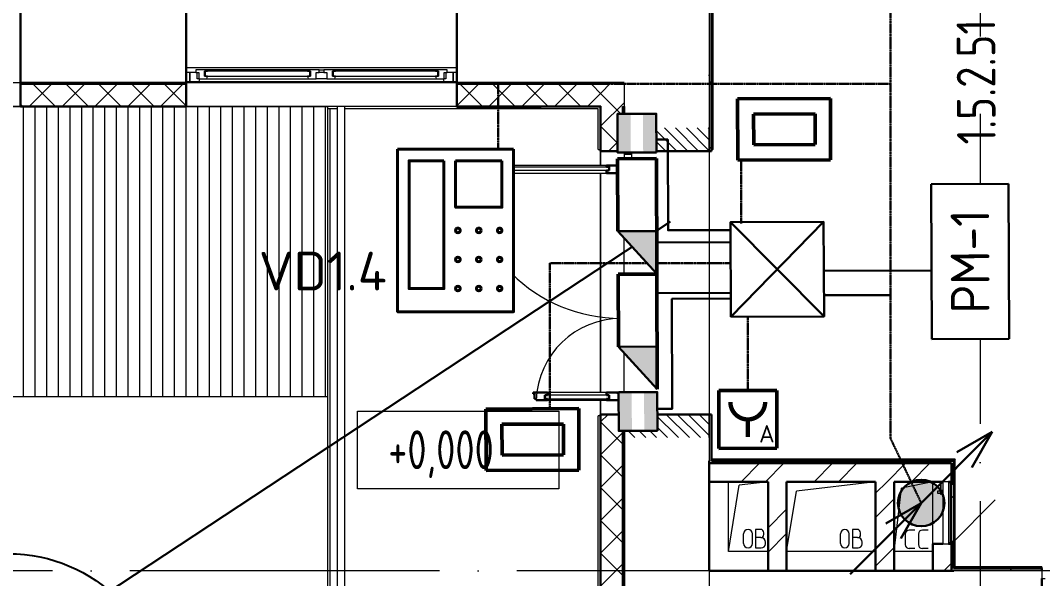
# Model space of a CAD drawing. Header units: millimetres. Extents: x -325553 to 627452, y -28539 to 738858.
# Drawn here: x -38415 to -31811, y 181964 to 185568 of the extents above; entities that cross this region are included whole.
import ezdxf
from ezdxf.enums import TextEntityAlignment as Align

# ---------------------------------------------------------------- set-up
doc = ezdxf.new("R2010")
doc.units = ezdxf.units.MM
doc.set_wipeout_variables(frame=1)
for name, pattern in [('ADSK_Линия сетки', [25, 20, -2.5, 0, -2.5]), ('ADSK_Штриховая_ш2 п1_5', [4.5, 3, -1.5]), ('осевая', [2, 1.25, -0.25, 0.25, -0.25]), ('штриховаяX2', [1.5, 1, -0.5])]:
    doc.linetypes.add(name, pattern=pattern)
doc.layers.add('000_доп.МДУ', color=7, linetype='Continuous')
for name, color, linetype, lineweight in [('_ Окна', 7, 'Continuous', 9), ('Provodka', 151, 'Continuous', 30), ('RC-Извещатели_охранные', 5, 'Continuous', 30), ('RC-Линии_связи-Адресные', 5, 'Continuous', 30), ('RC-Линии_связи-Питание_220В', 6, 'осевая', 40), ('RC-Прочее_оборудование', 5, 'Continuous', 30), ('Аннотация', 7, 'Continuous', 18), ('Двери', 252, 'Continuous', 9), ('Крыша', 7, 'Continuous', 9), ('Крыша штриховка', 7, 'Continuous', 9), ('Лестницы', 252, 'Continuous', 9), ('Линии', 7, 'Continuous', 9), ('Оборудование', 8, 'Continuous', 18), ('Ограждение', 252, 'Continuous', 9), ('Окна', 252, 'Continuous', 9), ('Оси', 252, 'Continuous', 9), ('Отметки', 7, 'Continuous', 9), ('Перекрытие', 252, 'Continuous', 18), ('Пожарка', 7, 'Continuous', 25), ('СКУД', 1, 'Continuous', 30), ('Стены внутренние', 7, 'Continuous', 18), ('Стены наружные', 7, 'Continuous', 18), ('Стены штриховка', 7, 'Continuous', 9)]:
    doc.layers.add(name, color=color, linetype=linetype, lineweight=lineweight)
doc.layers.add('Двери открывание', color=7, linetype='Continuous', lineweight=9, true_color=0xc0c0c0)
doc.styles.add('GOST Common_3', font='', dxfattribs={"height": 3.5})
doc.styles.add('ICOCPEUR', font='isocpeur.ttf', dxfattribs={"height": 250})
doc.styles.add('ISOCPEUR', font='isocpeur.ttf', dxfattribs={"width": 0.9, "height": 350})
doc.styles.add('RubezhCAD', font='', dxfattribs={"oblique": 10})
doc.styles.get("Standard").update_dxf_attribs({"font": ''})
doc.styles.get('GOST Common_3').set_extended_font_data('GOST 2.304 type A')
doc.styles.get('RubezhCAD').set_extended_font_data('GOST type A')
doc.styles.get('Standard').set_extended_font_data('GOST type B')
doc.linetypes.add('проект$0$Проводка в коробе', pattern='A,5,[130,ltypeshp.shx,S=1,R=0,X=0,Y=0],1.5,[130,ltypeshp.shx,S=1.5,R=90,X=0,Y=-1],0,[130,ltypeshp.shx,S=2.1,R=90,X=0,Y=1],1,[130,ltypeshp.shx,S=1,R=0,X=0.5,Y=0],5', length=12.5)
pattern_1 = [(0, (-32119.8, 96), (0, 600), []), (90, (-32119.8, 96), (-600, 4e-14), [])]

# ---------------------------------------------------------------- blocks, each defined once
blk = doc.blocks.new('1 этаж')
at = {"layer": 'Двери', "lineweight": 18, "true_color": 0x636466}
h = blk.add_hatch(dxfattribs=at)
h.set_pattern_fill('FP_2', color=251, angle=90, style=0, pattern_type=2)
h.set_pattern_definition([(135, (-34980.8, 13491.27), (-35.3553, -35.3553), [])])
h.paths.add_polyline_path([(-35255.8, 12616.3), (-34705.8, 12616.3), (-34705.8, 12766.3), (-35255.8, 12766.3)])
h.paths.add_polyline_path([(-35255.8, 14466.3), (-34705.8, 14466.3), (-34705.8, 14616.3), (-35255.8, 14616.3)])
at = {"layer": 'Ограждение', "true_color": 0x636466}
h = blk.add_hatch(dxfattribs=at)
h.set_pattern_fill('FP_25', color=251, style=0, pattern_type=2)
h.set_pattern_definition(pattern_1)
h.paths.add_polyline_path([(-34690.8, 14476.3), (-34680.8, 14476.3), (-34680.8, 16396.3), (-34690.8, 16406.3), (-34690.8, 15456.3)])
h = blk.add_hatch(dxfattribs=at)
h.set_pattern_fill('FP_25', color=251, style=0, pattern_type=2)
h.set_pattern_definition(pattern_1)
h.paths.add_polyline_path([(-33140.8, 12466.3), (-33125.8, 12466.3), (-33115.8, 12476.3), (-34690.8, 12476.3), (-34690.8, 12466.3), (-33401.2, 12466.3)])
h = blk.add_hatch(dxfattribs=at)
h.set_pattern_fill('FP_25', color=251, style=0, pattern_type=2)
h.set_pattern_definition(pattern_1)
h.paths.add_polyline_path([(-33125.8, 11771.3), (-33115.8, 11781.3), (-33115.8, 12476.3), (-33125.8, 12466.3), (-33125.8, 11968.6)])
h = blk.add_hatch(dxfattribs=at)
h.set_pattern_fill('FP_25', color=251, style=0, pattern_type=2)
h.set_pattern_definition(pattern_1)
h.paths.add_polyline_path([(-33042.5, 11771.3), (-32555.8, 11771.3), (-32555.8, 11781.3), (-33115.8, 11781.3), (-33125.8, 11771.3)])
at = {"color": 251, "lineweight": 18, "true_color": 0x636466}
for p, q in [((-33510.8, 11881.3), (-33464, 12289.5)), ((-33260.8, 12331.3), (-33464, 12289.5)), ((-33376.6, 12019.4), (-33413.1, 12019.4)), ((-33291.6, 12019.4), (-33328.1, 12019.4)), ((-33439.2, 11993.3), (-33439.2, 11925.5)), ((-33354.2, 11993.3), (-33354.2, 11925.5)), ((-33376.6, 11899.4), (-33413.1, 11899.4)), ((-33291.6, 11899.4), (-33328.1, 11899.4)), ((-33260.8, 11881.3), (-33510.8, 11881.3))]:
    blk.add_line(p, q, dxfattribs=at)
for centre, start, end in [((-33413.1, 11993.3), 90, 180), ((-33328.1, 11993.3), 90, 180), ((-33413.1, 11925.5), 180, 270), ((-33328.1, 11925.5), 180, 270)]:
    blk.add_arc(centre, 26.1, start, end, dxfattribs=at)
at = {"layer": '_ Окна', "color": 251, "lineweight": 18, "true_color": 0x636466}
for p, q in [((-37966.8, 14991.3), (-38022.8, 14991.3)), ((-38022.8, 14991.3), (-38022.8, 14974.3)), ((-37965.8, 14990.3), (-37966.8, 14991.3)), ((-37964.8, 14991.3), (-37965.8, 14990.3)), ((-37950.2, 14991.3), (-37964.8, 14991.3)), ((-37947.8, 14982.3), (-37950.2, 14991.3)), ((-37298.4, 14991.3), (-37300.8, 14982.3)), ((-37283.8, 14991.3), (-37298.4, 14991.3)), ((-37282.8, 14990.3), (-37283.8, 14991.3)), ((-37281.8, 14991.3), (-37282.8, 14990.3)), ((-37225.8, 14991.3), (-37281.8, 14991.3)), ((-37225.8, 14974.3), (-37225.8, 14991.3)), ((-37139.8, 14991.3), (-37195.8, 14991.3)), ((-37195.8, 14991.3), (-37195.8, 14974.3)), ((-37138.8, 14990.3), (-37139.8, 14991.3)), ((-37137.8, 14991.3), (-37138.8, 14990.3)), ((-37123.2, 14991.3), (-37137.8, 14991.3)), ((-37120.8, 14982.3), (-37123.2, 14991.3)), ((-36471.4, 14991.3), (-36473.8, 14982.3)), ((-36456.8, 14991.3), (-36471.4, 14991.3)), ((-36455.8, 14990.3), (-36456.8, 14991.3)), ((-36454.8, 14991.3), (-36455.8, 14990.3)), ((-36398.8, 14991.3), (-36454.8, 14991.3)), ((-36398.8, 14974.3), (-36398.8, 14991.3)), ((-38022.8, 14974.3), (-38060.8, 14974.3)), ((-38060.8, 14974.3), (-38060.8, 14916.3)), ((-38022.8, 14974.3), (-38002.8, 14974.3)), ((-38014.8, 14933.3), (-38014.8, 14974.3)), ((-38002.8, 14933.3), (-38014.8, 14933.3)), ((-38002.8, 14974.3), (-38002.8, 14933.3)), ((-38002.8, 14933.3), (-37952.4, 14933.3)), ((-38001.4, 14916.3), (-37996.8, 14933.3)), ((-37965.8, 14950.3), (-37965.8, 14982.3)), ((-37965.8, 14982.3), (-37947.8, 14982.3)), ((-37947.8, 14950.3), (-37965.8, 14950.3)), ((-37952.4, 14933.3), (-37947.8, 14950.3)), ((-37300.8, 14982.3), (-37282.8, 14982.3)), ((-37282.8, 14950.3), (-37300.8, 14950.3)), ((-37300.8, 14950.3), (-37296.2, 14933.3)), ((-37296.2, 14933.3), (-37245.8, 14933.3)), ((-37282.8, 14982.3), (-37282.8, 14950.3)), ((-37245.8, 14933.3), (-37245.8, 14974.3)), ((-37245.8, 14974.3), (-37225.8, 14974.3)), ((-37195.8, 14974.3), (-37175.8, 14974.3)), ((-37175.8, 14974.3), (-37175.8, 14933.3)), ((-37175.8, 14933.3), (-37125.4, 14933.3)), ((-37138.8, 14950.3), (-37138.8, 14982.3)), ((-37138.8, 14982.3), (-37120.8, 14982.3)), ((-37120.8, 14950.3), (-37138.8, 14950.3)), ((-37125.4, 14933.3), (-37120.8, 14950.3)), ((-36473.8, 14982.3), (-36455.8, 14982.3)), ((-36455.8, 14950.3), (-36473.8, 14950.3)), ((-36473.8, 14950.3), (-36469.2, 14933.3)), ((-36469.2, 14933.3), (-36418.8, 14933.3)), ((-36455.8, 14982.3), (-36455.8, 14950.3)), ((-36424.8, 14933.3), (-36420.2, 14916.3)), ((-36418.8, 14933.3), (-36418.8, 14974.3)), ((-36418.8, 14974.3), (-36398.8, 14974.3)), ((-36406.8, 14933.3), (-36418.8, 14933.3)), ((-36406.8, 14974.3), (-36406.8, 14933.3)), ((-36360.8, 14974.3), (-36398.8, 14974.3)), ((-36360.8, 14916.3), (-36360.8, 14974.3)), ((-38060.8, 14916.3), (-38001.4, 14916.3)), ((-36420.2, 14916.3), (-36360.8, 14916.3))]:
    blk.add_line(p, q, dxfattribs=at)
at = {"layer": '_ Окна', "color": 251, "true_color": 0x636466}
for p, q in [((-38060.8, 14974.3), (-38085.8, 14974.3)), ((-38060.8, 14916.3), (-38060.8, 14974.3)), ((-37962.8, 14982.3), (-37965.8, 14982.3)), ((-37965.8, 14982.3), (-37965.8, 14950.3)), ((-37965.8, 14950.3), (-37962.8, 14950.3)), ((-37285.8, 14982.3), (-37962.8, 14982.3)), ((-37962.8, 14982.3), (-37962.8, 14950.3)), ((-37962.8, 14950.3), (-37962.8, 14982.3)), ((-37962.8, 14950.3), (-37285.8, 14950.3)), ((-37285.8, 14950.3), (-37285.8, 14982.3)), ((-37285.8, 14982.3), (-37285.8, 14950.3)), ((-37282.8, 14982.3), (-37285.8, 14982.3)), ((-37285.8, 14950.3), (-37282.8, 14950.3)), ((-37282.8, 14950.3), (-37282.8, 14982.3)), ((-37135.8, 14982.3), (-37138.8, 14982.3)), ((-37138.8, 14982.3), (-37138.8, 14950.3)), ((-37138.8, 14950.3), (-37135.8, 14950.3)), ((-36458.8, 14982.3), (-37135.8, 14982.3)), ((-37135.8, 14982.3), (-37135.8, 14950.3)), ((-37135.8, 14950.3), (-37135.8, 14982.3)), ((-37135.8, 14950.3), (-36458.8, 14950.3)), ((-36458.8, 14950.3), (-36458.8, 14982.3)), ((-36458.8, 14982.3), (-36458.8, 14950.3)), ((-36455.8, 14982.3), (-36458.8, 14982.3)), ((-36458.8, 14950.3), (-36455.8, 14950.3)), ((-36455.8, 14950.3), (-36455.8, 14982.3)), ((-36335.8, 14974.3), (-36360.8, 14974.3)), ((-36360.8, 14974.3), (-36360.8, 14916.3)), ((-38085.8, 14916.3), (-38060.8, 14916.3)), ((-36360.8, 14916.3), (-36335.8, 14916.3))]:
    blk.add_line(p, q, dxfattribs=at)
at = {"layer": 'Аннотация', "color": 251, "lineweight": 20, "true_color": 0x636466}
for p, q in [((-36978.1, 12286.3), (-36978.1, 12786.3)), ((-36978.1, 12786.3), (-35678.1, 12786.3)), ((-35678.1, 12786.3), (-35678.1, 12286.3)), ((-35678.1, 12286.3), (-36978.1, 12286.3))]:
    blk.add_line(p, q, dxfattribs=at)
at = {"layer": 'Двери', "color": 251, "linetype": 'ADSK_Штриховая_ш2 п1_5', "true_color": 0x636466}
for p, q in [((-35255.8, 14616.3), (-35255.8, 14466.3)), ((-34705.8, 14466.3), (-34705.8, 14616.3)), ((-35255.8, 14466.3), (-34705.8, 14466.3)), ((-34705.8, 12766.3), (-35255.8, 12766.3)), ((-35255.8, 12766.3), (-35255.8, 12616.3)), ((-34705.8, 12616.3), (-34705.8, 12766.3))]:
    blk.add_line(p, q, dxfattribs=at)
at = {"layer": 'Двери', "color": 251, "true_color": 0x636466}
for p, q in [((-35205.8, 14466.3), (-35255.8, 14466.3)), ((-35255.8, 14466.3), (-35255.8, 14446.3)), ((-35205.8, 14446.3), (-35205.8, 14466.3)), ((-35255.8, 14446.3), (-35205.8, 14446.3)), ((-35205.8, 14446.3), (-35255.8, 14446.3)), ((-35255.8, 14446.3), (-35255.8, 14399.3)), ((-35255.8, 14399.3), (-35246.8, 14399.3)), ((-35246.8, 14399.3), (-35246.8, 14384.3)), ((-35205.8, 14374.3), (-35205.8, 14446.3)), ((-36227.8, 14365.3), (-35351.8, 14365.3)), ((-36227.8, 14341.3), (-36227.8, 14365.3)), ((-35351.8, 14341.3), (-36227.8, 14341.3)), ((-35369.8, 14374.3), (-36209.8, 14374.3)), ((-35351.8, 14365.3), (-35351.8, 14341.3)), ((-35246.8, 14384.3), (-35214.8, 14384.3)), ((-35214.8, 14384.3), (-35214.8, 14374.3)), ((-35214.8, 14374.3), (-35205.8, 14374.3)), ((-36209.8, 14324.3), (-35369.8, 14324.3)), ((-35351.8, 12891.3), (-35767.8, 12891.3)), ((-35767.8, 12891.3), (-35767.8, 12867.3)), ((-35369.8, 12908.3), (-35749.8, 12908.3)), ((-35351.8, 12867.3), (-35351.8, 12891.3)), ((-35767.8, 12867.3), (-35351.8, 12867.3)), ((-35749.8, 12858.3), (-35369.8, 12858.3)), ((-35255.8, 12833.3), (-35255.8, 12786.3)), ((-35246.8, 12833.3), (-35255.8, 12833.3)), ((-35214.8, 12848.3), (-35246.8, 12848.3)), ((-35246.8, 12848.3), (-35246.8, 12833.3)), ((-35205.8, 12858.3), (-35214.8, 12858.3)), ((-35214.8, 12858.3), (-35214.8, 12848.3)), ((-35205.8, 12786.3), (-35205.8, 12858.3)), ((-35205.8, 12786.3), (-35255.8, 12786.3)), ((-35255.8, 12786.3), (-35255.8, 12766.3)), ((-35255.8, 12786.3), (-35205.8, 12786.3)), ((-35255.8, 12766.3), (-35205.8, 12766.3)), ((-35205.8, 12766.3), (-35205.8, 12786.3)), ((-32555.8, 11756.3), (-32555.8, 11706.3)), ((-32535.8, 11756.3), (-32555.8, 11756.3)), ((-32555.8, 11706.3), (-32535.8, 11706.3))]:
    blk.add_line(p, q, dxfattribs=at)
at = {"layer": 'Двери', "color": 251, "lineweight": 30, "true_color": 0x636466}
for p, q in [((-36209.8, 14374.3), (-36303.8, 14374.3)), ((-36303.8, 14374.3), (-36303.8, 14365.3)), ((-36303.8, 14365.3), (-36293.8, 14365.3)), ((-36293.8, 14365.3), (-36293.8, 14333.3)), ((-36293.8, 14333.3), (-36283.8, 14333.3)), ((-36283.8, 14333.3), (-36283.8, 14324.3)), ((-36227.8, 14365.3), (-36209.8, 14365.3)), ((-36227.8, 14341.3), (-36227.8, 14365.3)), ((-36209.8, 14341.3), (-36227.8, 14341.3)), ((-36209.8, 14365.3), (-36209.8, 14374.3)), ((-36209.8, 14324.3), (-36209.8, 14341.3)), ((-35275.8, 14374.3), (-35369.8, 14374.3)), ((-35369.8, 14365.3), (-35369.8, 14374.3)), ((-35351.8, 14365.3), (-35369.8, 14365.3)), ((-35369.8, 14341.3), (-35351.8, 14341.3)), ((-35369.8, 14324.3), (-35369.8, 14341.3)), ((-35351.8, 14341.3), (-35351.8, 14365.3)), ((-35295.8, 14324.3), (-35295.8, 14333.3)), ((-35295.8, 14333.3), (-35285.8, 14333.3)), ((-35285.8, 14333.3), (-35285.8, 14365.3)), ((-35285.8, 14365.3), (-35275.8, 14365.3)), ((-35275.8, 14365.3), (-35275.8, 14374.3)), ((-36283.8, 14324.3), (-36209.8, 14324.3)), ((-35369.8, 14324.3), (-35295.8, 14324.3)), ((-35749.8, 12908.3), (-35843.8, 12908.3)), ((-35843.8, 12908.3), (-35843.8, 12899.3)), ((-35843.8, 12899.3), (-35833.8, 12899.3)), ((-35833.8, 12899.3), (-35833.8, 12867.3)), ((-35749.8, 12891.3), (-35767.8, 12891.3)), ((-35767.8, 12891.3), (-35767.8, 12867.3)), ((-35749.8, 12908.3), (-35749.8, 12891.3)), ((-35295.8, 12908.3), (-35369.8, 12908.3)), ((-35369.8, 12908.3), (-35369.8, 12891.3)), ((-35369.8, 12891.3), (-35351.8, 12891.3)), ((-35351.8, 12891.3), (-35351.8, 12867.3)), ((-35295.8, 12899.3), (-35295.8, 12908.3)), ((-35285.8, 12899.3), (-35295.8, 12899.3)), ((-35285.8, 12867.3), (-35285.8, 12899.3)), ((-35833.8, 12867.3), (-35823.8, 12867.3)), ((-35823.8, 12867.3), (-35823.8, 12858.3)), ((-35823.8, 12858.3), (-35749.8, 12858.3)), ((-35767.8, 12867.3), (-35749.8, 12867.3)), ((-35749.8, 12867.3), (-35749.8, 12858.3)), ((-35369.8, 12867.3), (-35369.8, 12858.3)), ((-35351.8, 12867.3), (-35369.8, 12867.3)), ((-35369.8, 12858.3), (-35275.8, 12858.3)), ((-35275.8, 12867.3), (-35285.8, 12867.3)), ((-35275.8, 12858.3), (-35275.8, 12867.3))]:
    blk.add_line(p, q, dxfattribs=at)
at = {"layer": 'Двери открывание', "color": 251, "true_color": 0x636466}
for centre, radius, start, end in [((-35275.8, 14394.3), 1008, 181.1369, 270), ((-35275.8, 12838.3), 548, 90, 177.90845)]:
    blk.add_arc(centre, radius, start, end, dxfattribs=at)
at = {"layer": 'Крыша', "color": 251, "true_color": 0x636466}
for p, q in [((-40970.8, 14751.8), (-37170.8, 14754.2)), ((-37170.8, 12881.2), (-37170.8, 14754.2)), ((-40970.8, 12881.2), (-37170.8, 12881.2))]:
    blk.add_line(p, q, dxfattribs=at)
at = {"layer": 'Крыша штриховка', "color": 251, "linetype": 'Continuous', "true_color": 0x636466}
for p, q in [((-39135, 12881.2), (-39135, 14753)), ((-39060, 12881.2), (-39060, 14753)), ((-38985, 12881.2), (-38985, 14753.1)), ((-38910, 12881.2), (-38910, 14753.1)), ((-38835, 12881.2), (-38835, 14753.2)), ((-38760, 12881.2), (-38760, 14753.2)), ((-38685, 12881.2), (-38685, 14753.3)), ((-38610, 12881.2), (-38610, 14753.3)), ((-38535, 12881.2), (-38535, 14753.4)), ((-38460, 12881.2), (-38460, 14753.4)), ((-38385, 12881.2), (-38385, 14753.5)), ((-38310, 12881.2), (-38310, 14753.5)), ((-38235, 12881.2), (-38235, 14753.6)), ((-38160, 12881.2), (-38160, 14753.6)), ((-38085, 12881.2), (-38085, 14753.7)), ((-38010, 12881.2), (-38010, 14753.7)), ((-37935, 12881.2), (-37935, 14753.7)), ((-37860, 12881.2), (-37860, 14753.8)), ((-37785, 12881.2), (-37785, 14753.8)), ((-37710, 12881.2), (-37710, 14753.9)), ((-37635, 12881.2), (-37635, 14753.9)), ((-37560, 12881.2), (-37560, 14754)), ((-37485, 12881.2), (-37485, 14754)), ((-37410, 12881.2), (-37410, 14754.1)), ((-37335, 12881.2), (-37335, 14754.1)), ((-37260, 12881.2), (-37260, 14754.2)), ((-37185, 12881.2), (-37185, 14754.2))]:
    blk.add_line(p, q, dxfattribs=at)
at = {"layer": 'Лестницы', "color": 251, "true_color": 0x636466}
for p, q in [((-37155.8, 14739.3), (-37155.8, 11256.3)), ((-35405.8, 14374.3), (-35405.8, 14466.3)), ((-35405.8, 12908.3), (-35405.8, 14324.3)), ((-35405.8, 12766.3), (-35405.8, 12858.3))]:
    blk.add_line(p, q, dxfattribs=at)
at = {"layer": 'Линии', "color": 251, "lineweight": 18, "ltscale": 100, "true_color": 0x636466}
for p, q in [((-34580.8, 11881.3), (-34580.8, 12331.3)), ((-34580.8, 11881.3), (-34511.3, 12309.5)), ((-34325.8, 12331.3), (-34511.3, 12309.5)), ((-33630.8, 12331.3), (-34142.5, 12271.3)), ((-34205.8, 11881.3), (-34142.5, 12271.3)), ((-34375.8, 12023.8), (-34405.8, 12023.8)), ((-34405.8, 12023.8), (-34405.8, 11903.8)), ((-33750.8, 12023.8), (-33780.8, 12023.8)), ((-33780.8, 12023.8), (-33780.8, 11903.8)), ((-34483.4, 11932.5), (-34483.4, 11995.1)), ((-34426, 11932.5), (-34426, 11995.1)), ((-34372.5, 11970.5), (-34405.8, 11970.5)), ((-34352.5, 11990.5), (-34352.5, 12000.5)), ((-33858.3, 11932.5), (-33858.3, 11995.1)), ((-33800.9, 11932.5), (-33800.9, 11995.1)), ((-33747.4, 11970.5), (-33780.8, 11970.5)), ((-33727.4, 11990.5), (-33727.4, 12000.5)), ((-34405.8, 11903.8), (-34369.1, 11903.8)), ((-34342.5, 11930.5), (-34342.5, 11940.5)), ((-33780.8, 11903.8), (-33744.1, 11903.8)), ((-33717.4, 11930.5), (-33717.4, 11940.5)), ((-34325.8, 11881.3), (-34580.8, 11881.3)), ((-33630.8, 11881.3), (-34205.8, 11881.3))]:
    blk.add_line(p, q, dxfattribs=at)
at = {"layer": 'Линии', "color": 251, "lineweight": 18, "true_color": 0x636466}
for centre, radius, start, end in [((-34454.7, 11995.1), 28.7, 0, 180), ((-34375.8, 12000.5), 23.3, 0, 90), ((-33829.6, 11995.1), 28.7, 0, 180), ((-33750.8, 12000.5), 23.3, 0, 90), ((-34372.5, 11990.5), 20, 270, 0), ((-34372.5, 11940.5), 30, 0, 90), ((-33747.4, 11990.5), 20, 270, 0), ((-33747.4, 11940.5), 30, 0, 90), ((-34454.7, 11932.5), 28.7, 180, 0), ((-34369.1, 11930.5), 26.7, 270, 0), ((-33829.6, 11932.5), 28.7, 180, 0), ((-33744.1, 11930.5), 26.7, 270, 0)]:
    blk.add_arc(centre, radius, start, end, dxfattribs=at)
at = {"layer": 'Оборудование', "color": 251, "true_color": 0x636466}
for p, q in [((-33211.2, 12315.4), (-33211.2, 12269.6)), ((-33206.2, 12315.4), (-33211.2, 12315.4)), ((-33206.2, 12269.6), (-33206.2, 12315.4)), ((-33159.4, 12331.3), (-33195.8, 12331.3)), ((-33195.8, 12331.3), (-33195.8, 11931.3)), ((-33158.5, 11932.2), (-33158.5, 12330.4)), ((-33148.8, 12324.3), (-33158.5, 12324.3)), ((-33147.8, 11939.2), (-33147.8, 12323.3)), ((-33140.8, 12312.3), (-33146.3, 12312.3)), ((-33140.8, 11950.3), (-33140.8, 12312.3)), ((-33213.7, 12270.9), (-33231.1, 12270.9)), ((-33231.1, 12270.9), (-33231.1, 12258.6)), ((-33231.1, 12258.6), (-33213.7, 12258.6)), ((-33211.7, 12272.8), (-33213.7, 12270.9)), ((-33213.7, 12270.9), (-33213.7, 12258.6)), ((-33213.7, 12258.6), (-33211.7, 12256.7)), ((-33195.8, 12274.4), (-33211.7, 12274.4)), ((-33211.7, 12274.4), (-33211.7, 12255.1)), ((-33211.7, 12255.1), (-33195.8, 12255.1)), ((-33211.2, 12259.9), (-33211.2, 12251.7)), ((-33211.2, 12251.7), (-33206.2, 12251.7)), ((-33206.2, 12251.7), (-33206.2, 12259.9)), ((-33140.8, 11931.3), (-32858, 12214.1)), ((-33195.8, 11931.3), (-33159.4, 11931.3)), ((-33158.5, 11938.3), (-33148.8, 11938.3)), ((-33146.3, 11950.3), (-33140.8, 11950.3))]:
    blk.add_line(p, q, dxfattribs=at)
for points, knots in [([(-33158.5, 12330.4), (-33158.5, 12330.4), (-33158.5, 12330.6), (-33158.6, 12330.7), (-33158.6, 12330.8), (-33158.8, 12331), (-33159, 12331.2), (-33159.2, 12331.2), (-33159.3, 12331.3), (-33159.4, 12331.3)], [0, 0, 0, 0, 0.166667, 0.25, 0.333333, 0.5, 0.666667, 0.833333, 1, 1, 1, 1]), ([(-33147.8, 12323.3), (-33147.8, 12323.4), (-33147.8, 12323.5), (-33147.9, 12323.7), (-33147.9, 12323.8), (-33148, 12323.9), (-33148.1, 12324), (-33148.3, 12324.2), (-33148.5, 12324.2), (-33148.7, 12324.3), (-33148.8, 12324.3)], [0, 0, 0, 0, 0.166667, 0.25, 0.333333, 0.416667, 0.541667, 0.666667, 0.833333, 1, 1, 1, 1]), ([(-33146.3, 12312.3), (-33146.4, 12312.3), (-33146.6, 12312.3), (-33146.9, 12312.4), (-33147, 12312.5), (-33147.2, 12312.6), (-33147.4, 12312.7), (-33147.5, 12312.9), (-33147.6, 12313), (-33147.7, 12313.2), (-33147.8, 12313.5), (-33147.8, 12313.7), (-33147.8, 12313.8)], [0, 0, 0, 0, 0.166667, 0.25, 0.333333, 0.416667, 0.5, 0.583333, 0.666667, 0.75, 0.833333, 1, 1, 1, 1]), ([(-33159.4, 11931.3), (-33159.3, 11931.3), (-33159.2, 11931.3), (-33159, 11931.4), (-33158.8, 11931.5), (-33158.6, 11931.7), (-33158.6, 11931.8), (-33158.5, 11932), (-33158.5, 11932.1), (-33158.5, 11932.2)], [-1, -1, -1, -1, -0.833333, -0.666667, -0.5, -0.333333, -0.25, -0.166667, 0, 0, 0, 0]), ([(-33148.8, 11938.3), (-33148.7, 11938.3), (-33148.5, 11938.3), (-33148.3, 11938.4), (-33148.1, 11938.5), (-33148, 11938.6), (-33147.9, 11938.7), (-33147.9, 11938.9), (-33147.8, 11939), (-33147.8, 11939.1), (-33147.8, 11939.2)], [-1, -1, -1, -1, -0.833333, -0.666667, -0.541667, -0.416667, -0.333333, -0.25, -0.166667, 0, 0, 0, 0]), ([(-33147.8, 11948.7), (-33147.8, 11948.9), (-33147.8, 11949.1), (-33147.7, 11949.3), (-33147.6, 11949.5), (-33147.5, 11949.7), (-33147.4, 11949.8), (-33147.2, 11950), (-33147, 11950.1), (-33146.9, 11950.2), (-33146.6, 11950.2), (-33146.4, 11950.3), (-33146.3, 11950.3)], [-1, -1, -1, -1, -0.833333, -0.75, -0.666667, -0.583333, -0.5, -0.416667, -0.333333, -0.25, -0.166667, 0, 0, 0, 0])]:
    blk.add_open_spline(points, degree=3, knots=knots, dxfattribs=at)
at = {"layer": 'Ограждение', "color": 251, "true_color": 0x636466}
for p, q in [((-34680.8, 14476.3), (-34680.8, 16396.3)), ((-38085.8, 15006.3), (-36335.8, 15006.3)), ((-37110.3, 14754.3), (-37110.3, 11256.3)), ((-37060.3, 14754.3), (-37110.3, 14754.3)), ((-37060.3, 11256.3), (-37060.3, 14754.3)), ((-34680.8, 14476.3), (-34690.8, 14476.3)), ((-33115.8, 12476.3), (-34690.8, 12476.3)), ((-33115.8, 12476.3), (-33125.8, 12466.3)), ((-33115.8, 11781.3), (-33115.8, 12476.3)), ((-33125.8, 11771.3), (-33115.8, 11781.3)), ((-32555.8, 11781.3), (-33115.8, 11781.3)), ((-32555.8, 11781.3), (-32555.8, 11771.3))]:
    blk.add_line(p, q, dxfattribs=at)
at = {"layer": 'Окна', "color": 251, "true_color": 0x636466}
for p, q in [((-37964.8, 14991.3), (-37966.8, 14991.3)), ((-37298.4, 14991.3), (-37950.2, 14991.3)), ((-37281.8, 14991.3), (-37283.8, 14991.3)), ((-37225.8, 14991.3), (-37195.8, 14991.3)), ((-37137.8, 14991.3), (-37139.8, 14991.3)), ((-36471.4, 14991.3), (-37123.2, 14991.3)), ((-36454.8, 14991.3), (-36456.8, 14991.3)), ((-37952.4, 14933.3), (-37296.2, 14933.3)), ((-37175.8, 14933.3), (-37245.8, 14933.3)), ((-37195.8, 14974.3), (-37225.8, 14974.3)), ((-37125.4, 14933.3), (-36469.2, 14933.3)), ((-38001.4, 14916.3), (-36420.2, 14916.3))]:
    blk.add_line(p, q, dxfattribs=at)
at = {"layer": 'Оси', "color": 251, "linetype": 'ADSK_Линия сетки', "ltscale": 100, "true_color": 0x636466}
for p, q in [((-34705.8, 32206.9), (-34705.8, -33769.9)), ((-32955.8, 32206.9), (-32955.8, -33769.9)), ((-26448.4, 11756.3), (-72528.1, 11756.3))]:
    blk.add_line(p, q, dxfattribs=at)
at = {"layer": 'Перекрытие', "color": 251, "ltscale": 100, "true_color": 0x636466}
for p, q in [((-34580.8, 11881.3), (-34580.8, 12331.3)), ((-34325.8, 11881.3), (-34580.8, 11881.3)), ((-33630.8, 11881.3), (-34205.8, 11881.3))]:
    blk.add_line(p, q, dxfattribs=at)
at = {"layer": 'Стены внутренние', "color": 251, "lineweight": 30, "true_color": 0x636466}
for p, q in [((-39155.8, 15456.3), (-39155.8, 14906.3)), ((-38085.8, 14906.3), (-38085.8, 15456.3)), ((-36335.8, 15456.3), (-36335.8, 14906.3)), ((-39155.8, 14906.3), (-38085.8, 14906.3)), ((-39155.8, 14896.3), (-39155.8, 14754.3)), ((-38085.8, 14754.3), (-38085.8, 14896.3)), ((-36335.8, 14896.3), (-36335.8, 14754.3)), ((-35255.8, 14906.3), (-35407.8, 14906.3)), ((-39155.8, 14754.3), (-38085.8, 14754.3)), ((-36335.8, 14754.3), (-35407.8, 14754.3)), ((-35407.8, 14754.3), (-35407.8, 14466.3)), ((-35255.8, 14754.3), (-35255.8, 14466.3)), ((-35407.8, 14466.3), (-35265.8, 14466.3)), ((-35255.8, 14466.3), (-34705.8, 14466.3)), ((-35407.8, 12766.3), (-35407.8, 11054.3)), ((-35265.8, 12766.3), (-35407.8, 12766.3)), ((-34705.8, 12766.3), (-35255.8, 12766.3)), ((-35255.8, 12766.3), (-35255.8, 11206.3)), ((-34705.8, 11756.3), (-34705.8, 12331.3)), ((-34325.8, 11756.3), (-34705.8, 11756.3)), ((-33630.8, 11756.3), (-34205.8, 11756.3)), ((-33260.8, 11756.3), (-33510.8, 11756.3)), ((-32555.8, 11206.3), (-32555.8, 11706.3))]:
    blk.add_line(p, q, dxfattribs=at)
at = {"layer": 'Стены внутренние', "color": 251, "true_color": 0x636466}
for p, q in [((-39155.8, 14906.3), (-40905.8, 14906.3)), ((-36335.8, 14906.3), (-38085.8, 14906.3)), ((-35255.8, 14906.3), (-35255.8, 14754.3)), ((-39155.8, 14754.3), (-40905.8, 14754.3)), ((-37110.3, 14754.3), (-38085.8, 14754.3)), ((-36335.8, 14754.3), (-37060.3, 14754.3)), ((-35407.8, 14374.3), (-35407.8, 14466.3)), ((-34705.8, 14466.3), (-34705.8, 12466.3)), ((-35255.8, 12833.3), (-35255.8, 14399.3)), ((-35407.8, 12908.3), (-35407.8, 14324.3)), ((-35407.8, 12766.3), (-35407.8, 12858.3)), ((-32555.8, 11756.3), (-33125.8, 11756.3))]:
    blk.add_line(p, q, dxfattribs=at)
at = {"layer": 'Стены внутренние', "color": 251, "linetype": 'Continuous', "lineweight": 9, "true_color": 0x636466}
for p, q in [((-39097, 14756.3), (-38957, 14896.3)), ((-38931.2, 14756.3), (-39071.2, 14896.3)), ((-38884.9, 14756.3), (-38744.9, 14896.3)), ((-38719.1, 14756.3), (-38859.1, 14896.3)), ((-38672.8, 14756.3), (-38532.8, 14896.3)), ((-38506.9, 14756.3), (-38646.9, 14896.3)), ((-38460.6, 14756.3), (-38320.6, 14896.3)), ((-38294.8, 14756.3), (-38434.8, 14896.3)), ((-38248.5, 14756.3), (-38108.5, 14896.3)), ((-38087.8, 14761.4), (-38222.7, 14896.3)), ((-36333.8, 14761.8), (-36199.3, 14896.3)), ((-36173.5, 14756.3), (-36313.5, 14896.3)), ((-36127.2, 14756.3), (-35987.2, 14896.3)), ((-35961.4, 14756.3), (-36101.4, 14896.3)), ((-35915, 14756.3), (-35775, 14896.3)), ((-35749.2, 14756.3), (-35889.2, 14896.3)), ((-35702.9, 14756.3), (-35562.9, 14896.3)), ((-35537.1, 14756.3), (-35677.1, 14896.3)), ((-35405.8, 14837.1), (-35465, 14896.3)), ((-35405.8, 14841.2), (-35340.8, 14906.3)), ((-35255.8, 14899.2), (-35262.8, 14906.3)), ((-38085.8, 14808.1), (-38087.8, 14811.6)), ((-35490.8, 14756.3), (-35405.8, 14841.2)), ((-35265.8, 14697.1), (-35405.8, 14837.1)), ((-39143.3, 14756.3), (-39153.8, 14766.7)), ((-38381.2, 14756.3), (-38382.3, 14754.3)), ((-36177.6, 14754.3), (-36178.8, 14756.3)), ((-35565.6, 14756.3), (-35566.7, 14754.3)), ((-35405.8, 14629.1), (-35255.8, 14779.1)), ((-35265.8, 14485), (-35405.8, 14625)), ((-35354.5, 14468.3), (-35265.8, 14557)), ((-35405.8, 12719.9), (-35361.5, 12764.3)), ((-35265.8, 12575.8), (-35405.8, 12715.8)), ((-35405.8, 12507.8), (-35265.8, 12647.8)), ((-35265.8, 12363.7), (-35405.8, 12503.7)), ((-35405.8, 12295.7), (-35265.8, 12435.7)), ((-35265.8, 12151.5), (-35405.8, 12291.5)), ((-35405.8, 12083.5), (-35265.8, 12223.5)), ((-35265.8, 11939.4), (-35405.8, 12079.4)), ((-35405.8, 11871.4), (-35265.8, 12011.4)), ((-35265.8, 11727.3), (-35405.8, 11867.3)), ((-35405.8, 11659.3), (-35265.8, 11799.3))]:
    blk.add_line(p, q, dxfattribs=at)
at = {"layer": 'Стены наружные', "color": 251, "lineweight": 30, "true_color": 0x636466}
for p, q in [((-34690.8, 14466.3), (-34690.8, 16406.3)), ((-39155.8, 14906.3), (-39155.8, 14896.3)), ((-38085.8, 14896.3), (-38085.8, 14906.3)), ((-35407.8, 14906.3), (-36335.8, 14906.3)), ((-36335.8, 14906.3), (-36335.8, 14896.3)), ((-35790.8, 14754.3), (-36335.8, 14754.3)), ((-36335.8, 14754.3), (-36335.8, 14749.3)), ((-36335.8, 14749.3), (-35790.8, 14749.3)), ((-35790.8, 14749.3), (-35790.8, 14754.3)), ((-35265.8, 14466.3), (-35255.8, 14466.3)), ((-34705.8, 14466.3), (-34690.8, 14466.3)), ((-35255.8, 12766.3), (-35265.8, 12766.3)), ((-34690.8, 12766.3), (-34705.8, 12766.3)), ((-34690.8, 12466.3), (-34690.8, 12766.3)), ((-34705.8, 12466.3), (-34705.8, 12331.3)), ((-33140.8, 12451.3), (-34705.8, 12451.3)), ((-33125.8, 12466.3), (-34690.8, 12466.3)), ((-33140.8, 12451.3), (-33140.8, 12312.3)), ((-33125.8, 11771.3), (-33125.8, 12466.3)), ((-34705.8, 12331.3), (-34325.8, 12331.3)), ((-34325.8, 12331.3), (-34325.8, 11756.3)), ((-34205.8, 12331.3), (-33630.8, 12331.3)), ((-34205.8, 11756.3), (-34205.8, 12331.3)), ((-33630.8, 12331.3), (-33630.8, 11756.3)), ((-33510.8, 12331.3), (-33195.8, 12331.3)), ((-33510.8, 11756.3), (-33510.8, 12331.3)), ((-33159.2, 12331.3), (-33140.8, 12331.3)), ((-33260.8, 11931.3), (-33260.8, 11756.3)), ((-33195.8, 11931.3), (-33260.8, 11931.3)), ((-33140.8, 11931.3), (-33159.2, 11931.3)), ((-33140.8, 11950.3), (-33140.8, 11756.3)), ((-34325.8, 11756.3), (-34205.8, 11756.3)), ((-33630.8, 11756.3), (-33510.8, 11756.3)), ((-33260.8, 11756.3), (-33125.8, 11756.3)), ((-32555.8, 11771.3), (-33125.8, 11771.3)), ((-32555.8, 11756.3), (-32555.8, 11771.3))]:
    blk.add_line(p, q, dxfattribs=at)
at = {"layer": 'Стены наружные', "color": 251, "true_color": 0x636466}
for p, q in [((-34705.8, 15456.3), (-34705.8, 14466.3)), ((-37110.3, 14739.3), (-37170.8, 14739.3)), ((-37155.8, 14739.3), (-37155.8, 10666.3)), ((-35422.8, 14739.3), (-37060.3, 14739.3)), ((-35422.8, 14476.3), (-35422.8, 14739.3)), ((-35422.8, 14476.3), (-35407.8, 14476.3)), ((-37170.8, 10056.3), (-37170.8, 12881.2)), ((-35422.8, 11256.3), (-35422.8, 12756.3)), ((-35407.8, 12756.3), (-35422.8, 12756.3)), ((-33260.8, 11931.3), (-33260.8, 12331.3))]:
    blk.add_line(p, q, dxfattribs=at)
at = {"layer": 'Стены наружные', "color": 251, "linetype": 'Continuous', "lineweight": 9, "true_color": 0x636466}
for p, q in [((-34705.8, 14904.8), (-34690.8, 14919.8)), ((-36174.7, 14749.3), (-36177.6, 14754.3)), ((-35255.8, 14696), (-35265.8, 14696)), ((-35255.8, 14596), (-35265.8, 14596)), ((-35255.8, 14496), (-35265.8, 14496)), ((-34705.8, 14480.6), (-34690.8, 14495.6)), ((-35255.8, 12696), (-35265.8, 12696)), ((-35255.8, 12596), (-35265.8, 12596)), ((-35255.8, 12496), (-35265.8, 12496)), ((-34705.8, 12439.7), (-34694.2, 12451.3)), ((-34613.8, 12451.3), (-34598.8, 12466.3)), ((-34499.9, 12331.3), (-34379.9, 12451.3)), ((-34342.8, 12331.3), (-34222.8, 12451.3)), ((-34189.5, 12451.3), (-34174.5, 12466.3)), ((-34028.5, 12331.3), (-33908.5, 12451.3)), ((-33871.3, 12331.3), (-33751.3, 12451.3)), ((-33765.3, 12451.3), (-33750.3, 12466.3)), ((-33557, 12331.3), (-33437, 12451.3)), ((-33399.8, 12331.3), (-33279.8, 12451.3)), ((-33341, 12451.3), (-33326, 12466.3)), ((-35255.8, 12396), (-35265.8, 12396)), ((-35255.8, 12296), (-35265.8, 12296)), ((-33630.8, 12257.5), (-33557, 12331.3)), ((-33630.8, 12100.3), (-33510.8, 12220.3)), ((-33140.8, 12227.2), (-33125.8, 12242.2)), ((-35255.8, 12196), (-35265.8, 12196)), ((-34325.8, 12033.9), (-34205.8, 12153.9)), ((-35255.8, 12096), (-35265.8, 12096)), ((-35255.8, 11996), (-35265.8, 11996)), ((-34325.8, 11876.8), (-34205.8, 11996.8)), ((-35255.8, 11896), (-35265.8, 11896)), ((-33630.8, 11786), (-33510.8, 11906)), ((-35255.8, 11796), (-35265.8, 11796)), ((-33189.1, 11756.3), (-33140.8, 11804.5)), ((-33140.8, 11802.9), (-33125.8, 11817.9)), ((-32763.2, 11756.3), (-32748.2, 11771.3))]:
    blk.add_line(p, q, dxfattribs=at)
at = {"layer": 'Стены штриховка', "color": 251, "true_color": 0x636466}
for p, q in [((-38085.8, 14896.3), (-39155.8, 14896.3)), ((-39153.8, 14756.3), (-39153.8, 14896.3)), ((-38087.8, 14896.3), (-38087.8, 14756.3)), ((-35407.8, 14896.3), (-36335.8, 14896.3)), ((-36333.8, 14756.3), (-36333.8, 14896.3)), ((-35407.8, 14906.3), (-35407.8, 14896.3)), ((-38087.8, 14756.3), (-39153.8, 14756.3)), ((-35405.8, 14756.3), (-36333.8, 14756.3)), ((-35407.8, 14754.3), (-35407.8, 14756.3)), ((-35405.8, 14756.3), (-35405.8, 14468.3)), ((-35265.8, 14466.3), (-35265.8, 14754.3)), ((-35265.8, 14754.3), (-35255.8, 14754.3)), ((-35405.8, 14468.3), (-35265.8, 14468.3)), ((-35405.8, 12764.3), (-35405.8, 11054.3)), ((-35265.8, 12764.3), (-35405.8, 12764.3)), ((-35265.8, 11206.3), (-35265.8, 12766.3))]:
    blk.add_line(p, q, dxfattribs=at)
at = {"layer": 'Отметки', "color": 251, "true_color": 0x636466, "style": 'GOST Common_3', "width": 0.9}
blk.add_text('+0,000', height=250, dxfattribs=at).set_placement((-36779.3, 12413))
blk = doc.blocks.new('домофон')
at = {"linetype": 'ByBlock', "lineweight": -2}
blk.add_wipeout([(54835.6, 183369.5), (54835.6, 184419.5), (55585.6, 184419.5), (55585.6, 183369.5)], dxfattribs=at).dxf.layer = 'RC-Извещатели_охранные'
at = {"layer": 'RC-Извещатели_охранные', "linetype": 'ByBlock', "lineweight": -2}
for points in [[(54835.6, 184419.5), (55585.6, 184419.5)], [(54835.6, 184419.5), (54835.6, 183369.5), (55585.6, 183369.5), (55585.6, 184419.5)], [(55135.6, 184344.5), (55135.6, 183519.5), (54910.6, 183519.5), (54910.6, 184344.5), (55135.6, 184344.5)], [(55210.6, 184344.5), (55210.6, 184044.5), (55510.6, 184044.5), (55510.6, 184344.5)], [(55210.6, 184344.5), (55510.6, 184344.5)]]:
    blk.add_lwpolyline(points, dxfattribs=at)
for centre in [(55225.6, 183894.5), (55360.6, 183894.5), (55495.6, 183894.5), (55225.6, 183707), (55360.6, 183707), (55495.6, 183707), (55225.6, 183519.5), (55360.6, 183519.5), (55495.6, 183519.5)]:
    blk.add_circle(centre, 15, dxfattribs=at)
blk = doc.blocks.new('*U995')
at = {"layer": 'Provodka'}
h = blk.add_hatch(color=256, dxfattribs=at)
h.paths.add_polyline_path([(150, 0, 0.198912), (106.1, 106.1), (0, 0), (-75, -129.9, 0.57735)])
h.paths.add_polyline_path([(0, 0), (-106.1, -106.1, 0.065543), (-75, -129.9)])
h.paths.add_polyline_path([(0, 0), (-129.9, -75, 0.065543), (-106.1, -106.1)])
h.paths.add_polyline_path([(106.1, 106.1, 0.668179), (-150, 0, 0.131652), (-129.9, -75), (0, 0)])
at = {"layer": 'Provodka', "color": 1}
for p, q in [((0, 0), (459.6, 459.6)), ((459.6, 459.6), (230.4, 327.3)), ((459.6, 459.6), (327.3, 230.4)), ((-459.6, -459.6), (0, 0)), ((0, 0), (-229.3, -132.4)), ((0, 0), (-132.4, -229.3))]:
    blk.add_line(p, q, dxfattribs=at)
at = {"layer": 'Provodka'}
blk.add_circle((0, 0), 150, dxfattribs=at)
blk = doc.blocks.new('*U1241')
blk.add_wipeout([(-509.8, -125), (-234.3, 125), (234.2, 125), (234.2, -125)]).dxf.layer = 'СКУД'
at = {"layer": 'СКУД'}
h = blk.add_hatch(color=256, dxfattribs=at)
h.dxf.hatch_style = 1
h.set_gradient(color1=(255, 0, 0), color2=(255, 0, 0), tint=1)
h.paths.add_polyline_path([(-509.8, -125), (-234.3, -125), (-234.3, 125)])
at = {"layer": 'СКУД', "lineweight": 50}
for p, q in [((234.2, 125), (-234.3, 125)), ((-509.8, -125), (234.2, -125))]:
    blk.add_line(p, q, dxfattribs=at)
at = {"layer": 'СКУД'}
blk.add_line((234.2, -125), (234.2, 125), dxfattribs=at)
for points in [[(-509.8, -125), (-234.3, 125)], [(-234.3, 125), (-234.3, -125)]]:
    blk.add_lwpolyline(points, dxfattribs=at)
at = {"layer": 'СКУД', "lineweight": 50}
blk.add_lwpolyline([(234.2, -125), (234.2, 125)], dxfattribs=at)
blk = doc.blocks.new('*U1242')
blk.add_wipeout([(-509.8, -125), (-234.3, 125), (234.2, 125), (234.2, -125)]).dxf.layer = 'СКУД'
at = {"layer": 'СКУД'}
h = blk.add_hatch(color=256, dxfattribs=at)
h.dxf.hatch_style = 1
h.set_gradient(color1=(255, 0, 0), color2=(255, 0, 0), tint=1)
h.paths.add_polyline_path([(-509.8, -125), (-234.3, -125), (-234.3, 125)])
at = {"layer": 'СКУД', "lineweight": 50}
for p, q in [((234.2, 125), (-234.3, 125)), ((-509.8, -125), (234.2, -125))]:
    blk.add_line(p, q, dxfattribs=at)
at = {"layer": 'СКУД'}
blk.add_line((234.2, -125), (234.2, 125), dxfattribs=at)
for points in [[(-509.8, -125), (-234.3, 125)], [(-234.3, 125), (-234.3, -125)]]:
    blk.add_lwpolyline(points, dxfattribs=at)
at = {"layer": 'СКУД', "lineweight": 50}
blk.add_lwpolyline([(234.2, -125), (234.2, 125)], dxfattribs=at)
blk = doc.blocks.new('RC-UGO-IOM-01')
at = {"layer": 'RC-Извещатели_охранные'}
blk.add_point((0, 0), dxfattribs=at)
blk.add_attdef('PSTN', text='', height=2.5, dxfattribs=at).set_placement((0.98, 2.6), align=Align.BOTTOM_LEFT)
blk.add_wipeout([(2.5, -2.5), (2.5, 2.5), (-2.5, 2.5), (-2.5, -2.5)]).dxf.layer = 'RC-Извещатели_охранные'
blk.add_wipeout([(-2.5, -2.5), (-2.5, 2.5), (2.5, 2.5), (2.5, -2.5)]).dxf.layer = 'RC-Извещатели_охранные'
h = blk.add_hatch(color=256, dxfattribs=at)
h.dxf.hatch_style = 1
h.paths.add_polyline_path([(2.5, 0.8), (2.5, 2.51), (-2.5, 2.5), (-2.5, 0.8)])
h = blk.add_hatch(color=256, dxfattribs=at)
h.dxf.hatch_style = 1
h.paths.add_polyline_path([(2.5, -2.5), (2.5, -0.79), (-2.5, -0.8), (-2.5, -2.5)])
blk.add_lwpolyline([(-2.5, -2.5), (2.5, -2.5), (2.5, 2.5), (-2.5, 2.5)], close=True, dxfattribs=at)
blk = doc.blocks.new('считыватель')
at = {"layer": 'СКУД', "linetype": 'ByBlock', "lineweight": 50, "ltscale": 100}
for p, q in [((-165.4, -250), (-165.4, 250)), ((165.4, 250), (-165.4, 250)), ((165.4, 250), (165.4, -250)), ((-82.7, 163.4), (82.7, 163.4)), ((-82.7, -167.3), (-82.7, 163.4)), ((82.7, 163.4), (82.7, -167.3)), ((82.7, -167.3), (-82.7, -167.3)), ((165.4, -250), (-165.4, -250))]:
    blk.add_line(p, q, dxfattribs=at)
blk = doc.blocks.new('УДП 513-10 исп. 01 АР')
at = {"color": 6, "lineweight": 50}
blk.add_wipeout([(-250, 250), (250, 250), (250, -250), (-250, -250)], dxfattribs=at).dxf.layer = 'СКУД'
at = {"layer": 'СКУД', "color": 6, "lineweight": 50, "ltscale": 30}
for p, q in [((-250, -250), (-250, 250)), ((-250, 250), (250, 250)), ((250, 250), (250, -250)), ((250, -250), (-250, -250))]:
    blk.add_line(p, q, dxfattribs=at)
at = {"layer": 'СКУД', "color": 6, "linetype": 'Continuous', "lineweight": 50, "ltscale": 30, "const_width": 37.5}
blk.add_lwpolyline([(-150, 150, 1), (150, 150, 1)], format="xyb", dxfattribs=at)
blk.add_lwpolyline([(0, 0), (0, -150)], dxfattribs=at)
at = {"layer": 'СКУД', "color": 6, "lineweight": 50, "style": 'ISOCPEUR'}
blk.add_text('А', height=150, dxfattribs=at).set_placement((96, -199.3))
blk = doc.blocks.new('РМ1')
at = {"layer": 'RC-Прочее_оборудование'}
blk.add_point((0, 0), dxfattribs=at)
blk.add_attdef('PSTN', text='', height=2.5, dxfattribs=at).set_placement((5.721, 2.541), align=Align.BOTTOM_CENTER)
blk.add_wipeout([(4.999, 2.501), (4.999, -2.501), (-4.999, -2.501), (-4.999, 2.501)]).dxf.layer = 'RC-Прочее_оборудование'
blk.add_wipeout([(-4.999, -2.501), (-4.999, 2.501), (4.999, 2.501), (4.999, -2.501)]).dxf.layer = 'RC-Прочее_оборудование'
for p, q in [((-4.999, 2.501), (4.999, 2.501)), ((-4.999, -2.501), (-4.999, 2.501)), ((-4.999, 2.501), (-4.999, 2.501)), ((4.999, 2.501), (4.999, -2.501)), ((4.999, -2.501), (-4.999, -2.501))]:
    blk.add_line(p, q, dxfattribs=at)
at = {"layer": 'RC-Прочее_оборудование', "ltscale": 100, "style": 'ISOCPEUR', "width": 0.9}
blk.add_text('РМ-1', height=2.5, dxfattribs=at).set_placement((0.001, -0.001), align=Align.MIDDLE)

msp = doc.modelspace()

# ---------------------------------------------------------------- linework, layer by layer
at = {"color": 6, "lineweight": 30}
for points in [[(-33828.4, 184214.7), (-34230.9, 184213.2), (-34233.2, 184799.1), (-34307.1, 184800)], [(-33828.1, 184135.6), (-34304.5, 184133.7)], [(-33826.8, 183809.7), (-34303.2, 183807.8)], [(-33826.6, 183771.6), (-34206.4, 183770.1), (-34203.6, 183061), (-34300.3, 183060.6)]]:
    msp.add_lwpolyline(points, dxfattribs=at)
at = {"color": 7, "lineweight": 30}
msp.add_lwpolyline([(-33826.2, 183654.6), (-33828.6, 184265.2), (-33225.7, 184267.6), (-33223.3, 183657)], close=True, dxfattribs=at)
for points in [[(-33223.3, 183657), (-33828.6, 184265.2)], [(-33826.2, 183654.6), (-33225.7, 184267.6)]]:
    msp.add_lwpolyline(points, dxfattribs=at)
at = {"color": 1, "lineweight": 30}
msp.add_lwpolyline([(-32529.6, 183954), (-33224.5, 183951.3)], dxfattribs=at)
at = {"color": 7}
msp.add_circle((-38492.9, 181115.7), 1008.8, dxfattribs=at)
at = {"layer": 'RC-Линии_связи-Адресные', "color": 5, "linetype": 'штриховаяX2', "ltscale": 2}
for p, q in [((-32794.3, 182870.7), (-32794.3, 188311.9)), ((-32595.5, 182452), (-32794.3, 182870.7))]:
    msp.add_line(p, q, dxfattribs=at)
at = {"layer": 'RC-Линии_связи-Адресные', "linetype": 'штриховаяX2', "ltscale": 2}
msp.add_line((-35327.7, 185158.1), (-32794.3, 185158.1), dxfattribs=at)
at = {"layer": 'RC-Линии_связи-Адресные', "color": 4, "linetype": 'штриховаяX2', "ltscale": 2}
for p, q in [((-33759, 184256.6), (-33759.5, 184665.1)), ((-34995.4, 183060.6), (-34995.4, 184001.1)), ((-34995.4, 184001.1), (-33827.5, 184000.8))]:
    msp.add_line(p, q, dxfattribs=at)
at = {"layer": 'RC-Линии_связи-Адресные'}
msp.add_line((-33223.9, 183794), (-32794.3, 183794), dxfattribs=at)
at = {"layer": 'RC-Линии_связи-Адресные', "color": 92, "linetype": 'штриховаяX2', "ltscale": 2}
msp.add_line((-33716.3, 183178.7), (-33716.3, 183655), dxfattribs=at)

# ---------------------------------------------------------------- block references
msp.add_blockref('*U995', (-32595.5, 182452))
at = {"layer": '000_доп.МДУ', "color": 7, "lineweight": 0}
msp.add_blockref('1 этаж', (740.6, 170258), dxfattribs=at)
at = {"layer": 'СКУД', "xscale": 1.2, "yscale": 1.2, "zscale": 1.2, "rotation": 90.22447085123007}
for p in [(-33481.5, 184864.6), (-35107.5, 182861.7)]:
    msp.add_blockref('считыватель', p, dxfattribs=at)

# ---------------------------------------------------------------- texts
at = {"layer": 'Пожарка', "color": 7, "lineweight": 25, "style": 'ICOCPEUR'}
msp.add_text('VD1.4', height=250, dxfattribs=at).set_placement((-36875.6, 183824.8))

# ---------------------------------------------------------------- next in the draw order: block references
ref = msp.add_blockref('РМ1', (-32279.7, 184011.5), dxfattribs=dict(xscale=100, yscale=100, zscale=100, rotation=90.22447085123007))
ref.add_attrib('PSTN', '1.5.2.51', dxfattribs={"layer": 'RC-Прочее_оборудование', "color": 0, "height": 250, "rotation": 90.22447, "style": 'RubezhCAD'}).set_placement((-32365.6, 185171.8), align=Align.TOP_CENTER)
at = {"layer": 'RC-Извещатели_охранные', "color": 1, "ltscale": 0.01, "xscale": 50, "yscale": 50, "zscale": 50, "rotation": 90.22447085123007}
msp.add_blockref('RC-UGO-IOM-01', (-34432.2, 184840.6), dxfattribs=at)
at = {"layer": 'RC-Линии_связи-Питание_220В', "linetype": 'проект$0$Проводка в коробе'}
msp.add_blockref('домофон', (-90814.6, 317.6), dxfattribs=at)
at = {"layer": 'СКУД', "xscale": 0.7485858666598406, "yscale": 0.7485858666598406, "zscale": 0.7485858666598406, "rotation": 0.2244708512300557}
msp.add_blockref('УДП 513-10 исп. 01 АР', (-33715.6, 182991.6), dxfattribs=at)

# ---------------------------------------------------------------- next in the draw order: linework, layer by layer
at = {"color": 7}
msp.add_lwpolyline([(-38348.7, 181546.7), (-34215.2, 184270.7)], dxfattribs=at)
at = {"layer": 'RC-Линии_связи-Адресные', "linetype": 'штриховаяX2', "ltscale": 2}
msp.add_line((-35327.7, 184737.1), (-35327.7, 185158.1), dxfattribs=at)

# ---------------------------------------------------------------- next in the draw order: block references
at = {"layer": 'RC-Извещатели_охранные', "color": 1, "ltscale": 0.01, "xscale": 50, "yscale": 50, "zscale": 50, "rotation": 90.22447085123007}
msp.add_blockref('RC-UGO-IOM-01', (-34425.2, 183042.9), dxfattribs=at)

# ---------------------------------------------------------------- next in the draw order: block references
at = {"layer": 'СКУД', "rotation": 90.22447085123007}
msp.add_blockref('*U1241', (-34427.8, 183695.6), dxfattribs=at)

# ---------------------------------------------------------------- next in the draw order: block references
msp.add_blockref('*U1242', (-34430.7, 184441.9), dxfattribs=at)

doc.saveas('drawing.dxf')
